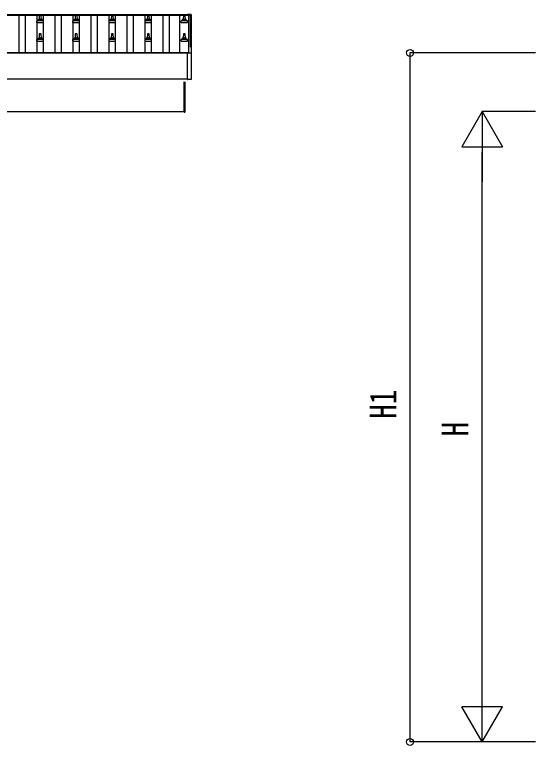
# Model space of a CAD drawing. Units: millimetres, scale not verified. Extents: x -18922 to 18922, y -13365 to 13365.
# Drawn here: x -9828 to -6936, y -9182 to -5124 of the extents above; entities that cross this region are included whole.
import ezdxf
from ezdxf.enums import TextEntityAlignment as Align

# ---------------------------------------------------------------- set-up
doc = ezdxf.new("R2010")
doc.units = ezdxf.units.MM
doc.header["$LTSCALE"] = 50
for name, color, linetype in [('0-5_YKK_13', 4, 'Continuous'), ('0-6_YKK_A1', 4, 'Continuous'), ('0-7_YKK_D', 6, 'Continuous')]:
    doc.layers.add(name, color=color, linetype=linetype)
doc.styles.add('ＭＳ ゴシック', font='')
doc.styles.get('ＭＳ ゴシック').set_extended_font_data('MS Gothic')

msp = doc.modelspace()

# ---------------------------------------------------------------- linework, layer by layer
at = {"layer": '0-5_YKK_13'}
for p, q in [((-9695.91, -5155.79), (-9695.91, -5151.57)), ((-9676.91, -5151.57), (-9694.91, -5151.57)), ((-9691.18, -5128.05), (-9691.91, -5151.57)), ((-9681.64, -5127.07), (-9690.18, -5127.07)), ((-9679.91, -5151.57), (-9680.64, -5128.05)), ((-9675.91, -5155.79), (-9675.91, -5151.57)), ((-9495.91, -5155.79), (-9495.91, -5151.57)), ((-9476.91, -5151.57), (-9494.91, -5151.57)), ((-9491.18, -5128.05), (-9491.91, -5151.57)), ((-9481.64, -5127.07), (-9490.18, -5127.07)), ((-9479.91, -5151.57), (-9480.64, -5128.05)), ((-9475.91, -5155.79), (-9475.91, -5151.57)), ((-9295.91, -5155.79), (-9295.91, -5151.57)), ((-9276.91, -5151.57), (-9294.91, -5151.57)), ((-9291.18, -5128.05), (-9291.91, -5151.57)), ((-9281.64, -5127.07), (-9290.18, -5127.07)), ((-9279.91, -5151.57), (-9280.64, -5128.05)), ((-9275.91, -5155.79), (-9275.91, -5151.57)), ((-9095.91, -5155.79), (-9095.91, -5151.57)), ((-9076.91, -5151.57), (-9094.91, -5151.57)), ((-9091.18, -5128.05), (-9091.91, -5151.57)), ((-9081.64, -5127.07), (-9090.18, -5127.07)), ((-9079.91, -5151.57), (-9080.64, -5128.05)), ((-9075.91, -5155.79), (-9075.91, -5151.57)), ((-8895.91, -5155.79), (-8895.91, -5151.57)), ((-8876.91, -5151.57), (-8894.91, -5151.57)), ((-8891.18, -5128.05), (-8891.91, -5151.57)), ((-8881.64, -5127.07), (-8890.18, -5127.07)), ((-8879.91, -5151.57), (-8880.64, -5128.05)), ((-8875.91, -5155.79), (-8875.91, -5151.57)), ((-8867.61, -5124.99), (-8867.61, -5124.39)), ((-8867.61, -5125.05), (-8867.61, -5124.99)), ((-8848.61, -5123.87), (-8866.61, -5123.87)), ((-8847.61, -5124.39), (-8847.61, -5124.99)), ((-8847.61, -5124.99), (-8847.61, -5335.66)), ((-9704.16, -5167.07), (-9704.16, -5159.36)), ((-9704.16, -5167.07), (-9667.66, -5167.07)), ((-9668.04, -5158.57), (-9703.78, -5158.57)), ((-9703.4, -5158.39), (-9696.68, -5156.76)), ((-9675.53, -5156.57), (-9696.29, -5156.57)), ((-9668.43, -5158.39), (-9675.15, -5156.76)), ((-9667.66, -5167.07), (-9667.66, -5159.36)), ((-9504.16, -5167.07), (-9504.16, -5159.36)), ((-9504.16, -5167.07), (-9467.66, -5167.07)), ((-9468.04, -5158.57), (-9503.78, -5158.57)), ((-9503.4, -5158.39), (-9496.68, -5156.76)), ((-9475.53, -5156.57), (-9496.29, -5156.57)), ((-9468.43, -5158.39), (-9475.15, -5156.76)), ((-9467.66, -5167.07), (-9467.66, -5159.36)), ((-9304.16, -5167.07), (-9304.16, -5159.36)), ((-9304.16, -5167.07), (-9267.66, -5167.07)), ((-9268.04, -5158.57), (-9303.78, -5158.57)), ((-9303.4, -5158.39), (-9296.68, -5156.76)), ((-9275.53, -5156.57), (-9296.29, -5156.57)), ((-9268.43, -5158.39), (-9275.15, -5156.76)), ((-9267.66, -5167.07), (-9267.66, -5159.36)), ((-9104.16, -5167.07), (-9104.16, -5159.36)), ((-9104.16, -5167.07), (-9067.66, -5167.07)), ((-9068.04, -5158.57), (-9103.78, -5158.57)), ((-9103.4, -5158.39), (-9096.68, -5156.76)), ((-9075.53, -5156.57), (-9096.29, -5156.57)), ((-9068.43, -5158.39), (-9075.15, -5156.76)), ((-9067.66, -5167.07), (-9067.66, -5159.36)), ((-8904.16, -5167.07), (-8904.16, -5159.36)), ((-8904.16, -5167.07), (-8867.66, -5167.07)), ((-8868.04, -5158.57), (-8903.78, -5158.57)), ((-8903.4, -5158.39), (-8896.68, -5156.76)), ((-8875.53, -5156.57), (-8896.29, -5156.57)), ((-8868.43, -5158.39), (-8875.15, -5156.76)), ((-8867.66, -5167.07), (-8867.66, -5159.36)), ((-9691.18, -5231.38), (-9691.91, -5254.91)), ((-9681.64, -5230.41), (-9690.18, -5230.41)), ((-9679.91, -5254.91), (-9680.64, -5231.38)), ((-9491.18, -5231.38), (-9491.91, -5254.91)), ((-9481.64, -5230.41), (-9490.18, -5230.41)), ((-9479.91, -5254.91), (-9480.64, -5231.38)), ((-9291.18, -5231.38), (-9291.91, -5254.91)), ((-9281.64, -5230.41), (-9290.18, -5230.41)), ((-9279.91, -5254.91), (-9280.64, -5231.38)), ((-9091.18, -5231.38), (-9091.91, -5254.91)), ((-9081.64, -5230.41), (-9090.18, -5230.41)), ((-9079.91, -5254.91), (-9080.64, -5231.38)), ((-8891.18, -5231.38), (-8891.91, -5254.91)), ((-8881.64, -5230.41), (-8890.18, -5230.41)), ((-8879.91, -5254.91), (-8880.64, -5231.38)), ((-9704.16, -5270.41), (-9704.16, -5262.69)), ((-9704.16, -5270.41), (-9667.66, -5270.41)), ((-9668.04, -5261.91), (-9703.78, -5261.91)), ((-9703.4, -5261.72), (-9696.68, -5260.09)), ((-9675.53, -5259.91), (-9696.29, -5259.91)), ((-9695.91, -5259.12), (-9695.91, -5254.91)), ((-9676.91, -5254.91), (-9694.91, -5254.91)), ((-9675.91, -5259.12), (-9675.91, -5254.91)), ((-9668.43, -5261.72), (-9675.15, -5260.09)), ((-9667.66, -5270.41), (-9667.66, -5262.69)), ((-9504.16, -5270.41), (-9504.16, -5262.69)), ((-9504.16, -5270.41), (-9467.66, -5270.41)), ((-9468.04, -5261.91), (-9503.78, -5261.91)), ((-9503.4, -5261.72), (-9496.68, -5260.09)), ((-9475.53, -5259.91), (-9496.29, -5259.91)), ((-9495.91, -5259.12), (-9495.91, -5254.91)), ((-9476.91, -5254.91), (-9494.91, -5254.91)), ((-9475.91, -5259.12), (-9475.91, -5254.91)), ((-9468.43, -5261.72), (-9475.15, -5260.09)), ((-9467.66, -5270.41), (-9467.66, -5262.69)), ((-9304.16, -5270.41), (-9304.16, -5262.69)), ((-9304.16, -5270.41), (-9267.66, -5270.41)), ((-9268.04, -5261.91), (-9303.78, -5261.91)), ((-9303.4, -5261.72), (-9296.68, -5260.09)), ((-9275.53, -5259.91), (-9296.29, -5259.91)), ((-9295.91, -5259.12), (-9295.91, -5254.91)), ((-9276.91, -5254.91), (-9294.91, -5254.91)), ((-9275.91, -5259.12), (-9275.91, -5254.91)), ((-9268.43, -5261.72), (-9275.15, -5260.09)), ((-9267.66, -5270.41), (-9267.66, -5262.69)), ((-9104.16, -5270.41), (-9104.16, -5262.69)), ((-9104.16, -5270.41), (-9067.66, -5270.41)), ((-9068.04, -5261.91), (-9103.78, -5261.91)), ((-9103.4, -5261.72), (-9096.68, -5260.09)), ((-9075.53, -5259.91), (-9096.29, -5259.91)), ((-9095.91, -5259.12), (-9095.91, -5254.91)), ((-9076.91, -5254.91), (-9094.91, -5254.91)), ((-9075.91, -5259.12), (-9075.91, -5254.91)), ((-9068.43, -5261.72), (-9075.15, -5260.09)), ((-9067.66, -5270.41), (-9067.66, -5262.69)), ((-8904.16, -5270.41), (-8904.16, -5262.69)), ((-8904.16, -5270.41), (-8867.66, -5270.41)), ((-8868.04, -5261.91), (-8903.78, -5261.91)), ((-8903.4, -5261.72), (-8896.68, -5260.09)), ((-8875.53, -5259.91), (-8896.29, -5259.91)), ((-8895.91, -5259.12), (-8895.91, -5254.91)), ((-8876.91, -5254.91), (-8894.91, -5254.91)), ((-8875.91, -5259.12), (-8875.91, -5254.91)), ((-8868.43, -5261.72), (-8875.15, -5260.09)), ((-8867.66, -5270.41), (-8867.66, -5262.69)), ((-8867.61, -5483.66), (-8867.61, -5335.66)), ((-8867.11, -5335.16), (-8866.61, -5335.16)), ((-8866.61, -5335.16), (-8848.61, -5335.16)), ((-8848.61, -5335.16), (-8848.11, -5335.16)), ((-8847.61, -5335.66), (-8847.61, -5483.66)), ((-8885.91, -5665), (-8885.91, -5496.26)), ((-8883.91, -5496.26), (-8883.91, -5665)), ((-8848.11, -5484.16), (-8867.11, -5484.16)), ((-8885.91, -5665), (-8883.91, -5665))]:
    msp.add_line(p, q, dxfattribs=at)
for points in [[(-8866.61, -5123.87), (-8866.8, -5123.87), (-8866.97, -5123.87), (-8867.11, -5123.88), (-8867.18, -5123.89), (-8867.24, -5123.9), (-8867.33, -5123.94), (-8867.46, -5124.04), (-8867.56, -5124.17), (-8867.56, -5124.19)], [(-8847.61, -5124.39), (-8847.64, -5124.2), (-8847.72, -5124.07), (-8847.81, -5123.99), (-8847.89, -5123.93), (-8847.97, -5123.9), (-8848.02, -5123.89), (-8848.06, -5123.89), (-8848.1, -5123.88), (-8848.29, -5123.87), (-8848.47, -5123.87), (-8848.61, -5123.87)]]:
    msp.add_lwpolyline(points, dxfattribs=at)
for centre, radius, start, end in [((-9691.83, -5152.21), 4.13, 90, 171.17633), ((-9694.91, -5152.57), 1, 90, 180), ((-9690.18, -5128.07), 1, 90, 178.60509), ((-9682.58, -5151.57), 4.83, 133.60282, 180), ((-9689.24, -5151.57), 4.83, 0, 46.39718), ((-9681.64, -5128.07), 1, 1.39491, 90), ((-9680, -5152.21), 4.13, 8.82367, 90), ((-9676.91, -5152.57), 1, 0, 90), ((-9491.83, -5152.21), 4.13, 90, 171.17633), ((-9494.91, -5152.57), 1, 90, 180), ((-9490.18, -5128.07), 1, 90, 178.60509), ((-9482.58, -5151.57), 4.83, 133.60282, 180), ((-9489.24, -5151.57), 4.83, 0, 46.39718), ((-9481.64, -5128.07), 1, 1.39491, 90), ((-9480, -5152.21), 4.13, 8.82367, 90), ((-9476.91, -5152.57), 1, 0, 90), ((-9291.83, -5152.21), 4.13, 90, 171.17633), ((-9294.91, -5152.57), 1, 90, 180), ((-9290.18, -5128.07), 1, 90, 178.60509), ((-9282.58, -5151.57), 4.83, 133.60282, 180), ((-9289.24, -5151.57), 4.83, 0, 46.39718), ((-9281.64, -5128.07), 1, 1.39491, 90), ((-9280, -5152.21), 4.13, 8.82367, 90), ((-9276.91, -5152.57), 1, 0, 90), ((-9091.83, -5152.21), 4.13, 90, 171.17633), ((-9094.91, -5152.57), 1, 90, 180), ((-9090.18, -5128.07), 1, 90, 178.60509), ((-9082.58, -5151.57), 4.83, 133.60282, 180), ((-9089.24, -5151.57), 4.83, 0, 46.39718), ((-9081.64, -5128.07), 1, 1.39491, 90), ((-9080, -5152.21), 4.13, 8.82367, 90), ((-9076.91, -5152.57), 1, 0, 90), ((-8891.83, -5152.21), 4.13, 90, 171.17633), ((-8894.91, -5152.57), 1, 90, 180), ((-8890.18, -5128.07), 1, 90, 178.60509), ((-8882.58, -5151.57), 4.83, 133.60282, 180), ((-8889.24, -5151.57), 4.83, 0, 46.39718), ((-8881.64, -5128.07), 1, 1.39491, 90), ((-8880, -5152.21), 4.13, 8.82367, 90), ((-8876.91, -5152.57), 1, 0, 90), ((-8867.11, -5124.39), 0.499, 156.4992, 179.99932), ((-9703.16, -5159.36), 1, 103.62699, 180), ((-9696.91, -5155.79), 1, 283.62699, 0), ((-9674.91, -5155.79), 1, 180, 256.37301), ((-9668.66, -5159.36), 1, 0, 76.37301), ((-9503.16, -5159.36), 1, 103.62699, 180), ((-9496.91, -5155.79), 1, 283.62699, 0), ((-9474.91, -5155.79), 1, 180, 256.37301), ((-9468.66, -5159.36), 1, 0, 76.37301), ((-9303.16, -5159.36), 1, 103.62699, 180), ((-9296.91, -5155.79), 1, 283.62699, 0), ((-9274.91, -5155.79), 1, 180, 256.37301), ((-9268.66, -5159.36), 1, 0, 76.37301), ((-9103.16, -5159.36), 1, 103.62699, 180), ((-9096.91, -5155.79), 1, 283.62699, 0), ((-9074.91, -5155.79), 1, 180, 256.37301), ((-9068.66, -5159.36), 1, 0, 76.37301), ((-8903.16, -5159.36), 1, 103.62699, 180), ((-8896.91, -5155.79), 1, 283.62699, 0), ((-8874.91, -5155.79), 1, 180, 256.37301), ((-8868.66, -5159.36), 1, 0, 76.37301), ((-9690.18, -5231.41), 1, 90, 178.60509), ((-9681.64, -5231.41), 1, 1.39491, 90), ((-9490.18, -5231.41), 1, 90, 178.60509), ((-9481.64, -5231.41), 1, 1.39491, 90), ((-9290.18, -5231.41), 1, 90, 178.60509), ((-9281.64, -5231.41), 1, 1.39491, 90), ((-9090.18, -5231.41), 1, 90, 178.60509), ((-9081.64, -5231.41), 1, 1.39491, 90), ((-8890.18, -5231.41), 1, 90, 178.60509), ((-8881.64, -5231.41), 1, 1.39491, 90), ((-9703.16, -5262.69), 1, 103.62699, 180), ((-9696.91, -5259.12), 1, 283.62699, 0), ((-9691.83, -5255.54), 4.13, 90, 171.17633), ((-9694.91, -5255.91), 1, 90, 180), ((-9682.58, -5254.91), 4.83, 133.60282, 180), ((-9689.24, -5254.91), 4.83, 0, 46.39718), ((-9680, -5255.54), 4.13, 8.82367, 90), ((-9676.91, -5255.91), 1, 0, 90), ((-9674.91, -5259.12), 1, 180, 256.37301), ((-9668.66, -5262.69), 1, 0, 76.37301), ((-9503.16, -5262.69), 1, 103.62699, 180), ((-9496.91, -5259.12), 1, 283.62699, 0), ((-9491.83, -5255.54), 4.13, 90, 171.17633), ((-9494.91, -5255.91), 1, 90, 180), ((-9482.58, -5254.91), 4.83, 133.60282, 180), ((-9489.24, -5254.91), 4.83, 0, 46.39718), ((-9480, -5255.54), 4.13, 8.82367, 90), ((-9476.91, -5255.91), 1, 0, 90), ((-9474.91, -5259.12), 1, 180, 256.37301), ((-9468.66, -5262.69), 1, 0, 76.37301), ((-9303.16, -5262.69), 1, 103.62699, 180), ((-9296.91, -5259.12), 1, 283.62699, 0), ((-9291.83, -5255.54), 4.13, 90, 171.17633), ((-9294.91, -5255.91), 1, 90, 180), ((-9282.58, -5254.91), 4.83, 133.60282, 180), ((-9289.24, -5254.91), 4.83, 0, 46.39718), ((-9280, -5255.54), 4.13, 8.82367, 90), ((-9276.91, -5255.91), 1, 0, 90), ((-9274.91, -5259.12), 1, 180, 256.37301), ((-9268.66, -5262.69), 1, 0, 76.37301), ((-9103.16, -5262.69), 1, 103.62699, 180), ((-9096.91, -5259.12), 1, 283.62699, 0), ((-9091.83, -5255.54), 4.13, 90, 171.17633), ((-9094.91, -5255.91), 1, 90, 180), ((-9082.58, -5254.91), 4.83, 133.60282, 180), ((-9089.24, -5254.91), 4.83, 0, 46.39718), ((-9080, -5255.54), 4.13, 8.82367, 90), ((-9076.91, -5255.91), 1, 0, 90), ((-9074.91, -5259.12), 1, 180, 256.37301), ((-9068.66, -5262.69), 1, 0, 76.37301), ((-8903.16, -5262.69), 1, 103.62699, 180), ((-8896.91, -5259.12), 1, 283.62699, 0), ((-8891.83, -5255.54), 4.13, 90, 171.17633), ((-8894.91, -5255.91), 1, 90, 180), ((-8882.58, -5254.91), 4.83, 133.60282, 180), ((-8889.24, -5254.91), 4.83, 0, 46.39718), ((-8880, -5255.54), 4.13, 8.82367, 90), ((-8876.91, -5255.91), 1, 0, 90), ((-8874.91, -5259.12), 1, 180, 256.37301), ((-8868.66, -5262.69), 1, 0, 76.37301), ((-8867.11, -5335.66), 0.5, 90, 180), ((-8848.11, -5335.66), 0.5, 0, 90), ((-8867.11, -5483.66), 0.5, 180, 270), ((-8848.11, -5483.66), 0.5, 270, 0)]:
    msp.add_arc(centre, radius, start, end, dxfattribs=at)
at = {"layer": '0-6_YKK_A1'}
for p, q in [((-8862.91, -5128.64), (-10685.91, -5128.64)), ((-8862.91, -5125.05), (-10663.41, -5125.05)), ((-9803.41, -5335.1), (-9803.41, -5128.64)), ((-9768.41, -5335.1), (-9768.41, -5128.64)), ((-9703.41, -5335.1), (-9703.41, -5128.64)), ((-9668.41, -5335.1), (-9668.41, -5128.64)), ((-9603.41, -5335.1), (-9603.41, -5128.64)), ((-9568.41, -5335.1), (-9568.41, -5128.64)), ((-9503.41, -5335.1), (-9503.41, -5128.64)), ((-9468.41, -5335.1), (-9468.41, -5128.64)), ((-9403.41, -5335.1), (-9403.41, -5128.64)), ((-9368.41, -5335.1), (-9368.41, -5128.64)), ((-9303.41, -5335.1), (-9303.41, -5128.64)), ((-9268.41, -5335.1), (-9268.41, -5128.64)), ((-9203.41, -5335.1), (-9203.41, -5128.64)), ((-9168.41, -5335.1), (-9168.41, -5128.64)), ((-9103.41, -5335.1), (-9103.41, -5128.64)), ((-9068.41, -5335.1), (-9068.41, -5128.64)), ((-9003.41, -5335.1), (-9003.41, -5128.64)), ((-8968.41, -5335.1), (-8968.41, -5128.64)), ((-8912.41, -5128.64), (-8912.41, -5335.1)), ((-8862.91, -5125.05), (-8862.91, -5128.64)), ((-8862.91, -5126.02), (-8862.91, -5335.16)), ((-8850.91, -5126.02), (-8862.91, -5126.02)), ((-8850.91, -5304.89), (-8850.91, -5126.02)), ((-10663.41, -5335.1), (-8862.91, -5335.1)), ((-10663.41, -5336.65), (-8867.61, -5336.65)), ((-8867.61, -5481.53), (-10663.41, -5481.53)), ((-10592.26, -5662.5), (-8885.91, -5662.5))]:
    msp.add_line(p, q, dxfattribs=at)
at = {"layer": '0-7_YKK_D'}
for p, q in [((-6936.05, -5336.55), (-7633.01, -5336.55)), ((-7632.01, -9162.5), (-7632.01, -5336.55)), ((-7232.01, -5662.5), (-7344.51, -5857.36)), ((-6936.05, -5662.5), (-7233.01, -5662.5)), ((-7232.01, -5662.5), (-7119.51, -5857.36)), ((-7232.01, -5662.5), (-7232.01, -6052.21)), ((-7344.51, -5857.36), (-7119.51, -5857.36)), ((-7232.01, -8937.5), (-7232.01, -5887.5)), ((-7232.01, -9162.5), (-7232.01, -8772.79)), ((-7232.01, -9162.5), (-7344.51, -8967.64)), ((-7119.51, -8967.64), (-7344.51, -8967.64)), ((-7232.01, -9162.5), (-7119.51, -8967.64)), ((-6936.05, -9162.5), (-7633.01, -9162.5)), ((-6936.05, -9162.5), (-7233.01, -9162.5))]:
    msp.add_line(p, q, dxfattribs=at)
for centre in [(-7632.01, -5336.55), (-7632.01, -9162.5)]:
    msp.add_circle(centre, 19.12, dxfattribs=at)

# ---------------------------------------------------------------- texts
at = {"layer": '0-7_YKK_D', "style": 'ＭＳ ゴシック', "width": 0.8}
for s, p in [('H1', (-7664.01, -7368.33)), ('H', (-7264.01, -7466.5))]:
    msp.add_text(s, height=148.5, rotation=90, dxfattribs=at).set_placement(p, align=Align.BOTTOM_LEFT)

doc.saveas('drawing.dxf')
